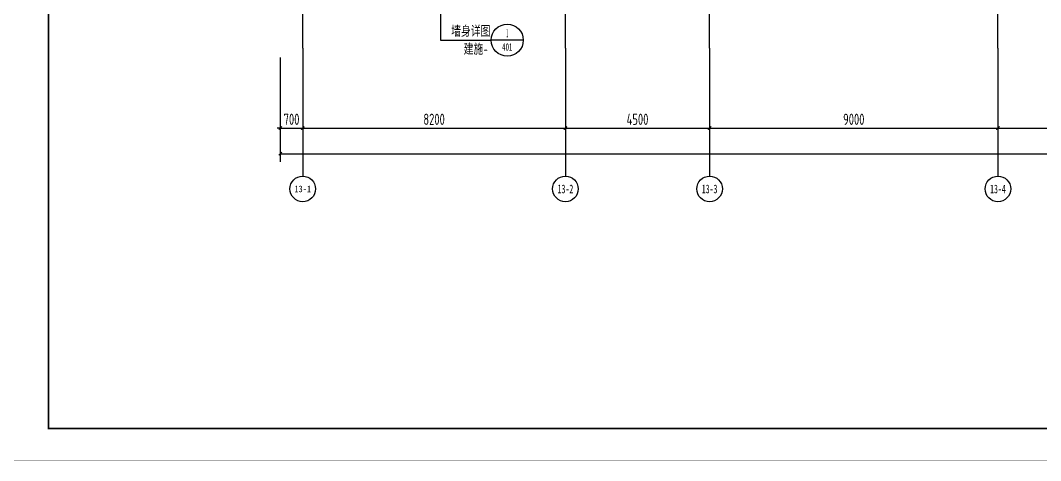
# Model space of a CAD drawing. Extents: x -228436 to 200315, y -41539 to 163917.
# Drawn here: x -9013 to 22832, y 42112 to 55863 of the extents above; entities that cross this region are included whole.
import ezdxf
from ezdxf.enums import TextEntityAlignment as Align

# ---------------------------------------------------------------- set-up
doc = ezdxf.new("R2010")
doc.units = 0
doc.header["$LTSCALE"] = 1000
doc.header["$MEASUREMENT"] = 0
doc.linetypes.add('X-104 13#平面$0$DOTE', pattern=[2.42, 2, -0.2, 0.02, -0.2])
for name, color, linetype in [('AXIS_TEXT', 7, 'Continuous'), ('X-104 13#平面$0$01-标注_符号', 200, 'Continuous'), ('X-104 13#平面$0$01-标注_轴线坐标', 132, 'Continuous'), ('X-104 13#平面$0$02-TEXT_标注', 130, 'Continuous'), ('X-104 13#平面$0$02-TEXT_轴号', 7, 'Continuous'), ('X-104 13#平面$0$A_AXIS-轴线', 36, 'X-104 13#平面$0$DOTE')]:
    doc.layers.add(name, color=color, linetype=linetype)
doc.styles.add('COMPLEX', font='COMPLEX')
doc.styles.add('X-104 13#平面$0$_TCH_AXIS', font='STXIHEI_0.TTF', dxfattribs={"width": 0.75})
doc.styles.add('X-104 13#平面$0$_TCH_DIM', font='ros1.shx', dxfattribs={"width": 0.8, "bigfont": 'jd.shx'})
doc.styles.add('X-104 13#平面$0$_TCH_DIM_T3', font='ros1.shx', dxfattribs={"width": 0.8, "bigfont": 'jd.shx'})
doc.styles.add('X-104 13#平面$0$_TCH_LABEL', font='STXIHEI_0.TTF', dxfattribs={"width": 0.75})
doc.dimstyles.new('X-104 13#平面$0$_TCH_ARCH&&100', dxfattribs={"dimtxt": 350, "dimasz": 100, "dimexe": 250, "dimexo": 300, "dimgap": 100, "dimtad": 1, "dimdec": 0, "dimzin": 0, "dimdsep": 46, "dimtxsty": 'X-104 13#平面$0$_TCH_DIM_T3', "dimblk": 'X-104 13#平面$0$_ArchTick', "dimcen": 0.09, "dimclrt": 7, "dimazin": 2, "dimtfac": 1, "dimtdec": 0, "dimtix": 1, "dimtmove": 2, "dimatfit": 3, "dimfxl": 0, "dimtolj": 1, "dimtzin": 0, "dimarcsym": 0})

# ---------------------------------------------------------------- blocks, each defined once
blk = doc.blocks.new('图框-A1')
for points, const_width in [([(0, 0), (841, 0), (841, 594), (0, 594)], 0.05), ([(766, 584), (25, 584), (25, 10), (766, 10)], 0.5)]:
    blk.add_lwpolyline(points, close=True, dxfattribs=dict(const_width=const_width))
blk = doc.blocks.new('_AXISO')
blk.add_circle((0, 0), 0.5)
at = {"layer": 'AXIS_TEXT', "style": 'COMPLEX', "width": 1.041667}
blk.add_attdef('A', text='', height=0.56, dxfattribs=at).set_placement((-0.25, -0.28), (0.25, -0.28), align=Align.FIT)
blk = doc.blocks.new('X-104 13#平面$0$_ArchTick')
at = {"color": 0, "linetype": 'ByBlock', "const_width": 0.4}
blk.add_lwpolyline([(-0.5, -0.5), (0.5, 0.5)], dxfattribs=at)
blk = doc.blocks.new('*D741')
at = {"layer": 'Defpoints', "color": 0, "transparency": 16777216}
for p in [(-900, -7401), (58400, -7401), (58400, -10701)]:
    blk.add_point(p, dxfattribs=at)
at = {"layer": 'X-104 13#平面$0$01-标注_轴线坐标', "color": 0, "lineweight": -2, "transparency": 16777216}
for p, q in [((-900, -7701), (-900, -10951)), ((58400, -7701), (58400, -10951)), ((-900, -10701), (58400, -10701))]:
    blk.add_line(p, q, dxfattribs=at)
at = {"layer": 'X-104 13#平面$0$01-标注_轴线坐标', "color": 0, "lineweight": -2, "transparency": 16777216, "xscale": 100, "yscale": 100, "zscale": 100, "rotation": 180}
blk.add_blockref('X-104 13#平面$0$_ArchTick', (-900, -10701), dxfattribs=at)
at = {"layer": 'X-104 13#平面$0$01-标注_轴线坐标', "color": 0, "lineweight": -2, "transparency": 16777216, "xscale": 100, "yscale": 100, "zscale": 100}
blk.add_blockref('X-104 13#平面$0$_ArchTick', (58400, -10701), dxfattribs=at)
at = {"layer": 'X-104 13#平面$0$01-标注_轴线坐标', "color": 7, "transparency": 16777216, "insert": (28750, -10426), "char_height": 350, "attachment_point": 5, "style": 'X-104 13#平面$0$_TCH_DIM_T3'}
blk.add_mtext('\\A1;59300', dxfattribs=at)
blk = doc.blocks.new('*D742')
at = {"layer": 'Defpoints', "color": 0, "transparency": 16777216}
for p in [(-900, -7401), (-200, -7401), (-200, -9901)]:
    blk.add_point(p, dxfattribs=at)
at = {"layer": 'X-104 13#平面$0$01-标注_轴线坐标', "color": 0, "lineweight": -2, "transparency": 16777216}
for p, q in [((-900, -7701), (-900, -10151)), ((-200, -7701), (-200, -10151)), ((-900, -9901), (-1000, -9901)), ((-900, -9901), (-200, -9901)), ((-200, -9901), (-100, -9901))]:
    blk.add_line(p, q, dxfattribs=at)
at = {"layer": 'X-104 13#平面$0$01-标注_轴线坐标', "color": 0, "lineweight": -2, "transparency": 16777216, "xscale": 100, "yscale": 100, "zscale": 100}
blk.add_blockref('X-104 13#平面$0$_ArchTick', (-900, -9901), dxfattribs=at)
at = {"layer": 'X-104 13#平面$0$01-标注_轴线坐标', "color": 0, "lineweight": -2, "transparency": 16777216, "xscale": 100, "yscale": 100, "zscale": 100, "rotation": 180}
blk.add_blockref('X-104 13#平面$0$_ArchTick', (-200, -9901), dxfattribs=at)
at = {"layer": 'X-104 13#平面$0$01-标注_轴线坐标', "color": 7, "transparency": 16777216, "insert": (-550, -9626), "char_height": 350, "attachment_point": 5, "style": 'X-104 13#平面$0$_TCH_DIM_T3'}
blk.add_mtext('\\A1;700', dxfattribs=at)
blk = doc.blocks.new('*D743')
at = {"layer": 'Defpoints', "color": 0, "transparency": 16777216}
for p in [(-200, -7401), (8000, -7401), (8000, -9901)]:
    blk.add_point(p, dxfattribs=at)
at = {"layer": 'X-104 13#平面$0$01-标注_轴线坐标', "color": 0, "lineweight": -2, "transparency": 16777216}
for p, q in [((-200, -7701), (-200, -10151)), ((8000, -7701), (8000, -10151)), ((-200, -9901), (8000, -9901))]:
    blk.add_line(p, q, dxfattribs=at)
at = {"layer": 'X-104 13#平面$0$01-标注_轴线坐标', "color": 0, "lineweight": -2, "transparency": 16777216, "xscale": 100, "yscale": 100, "zscale": 100, "rotation": 180}
blk.add_blockref('X-104 13#平面$0$_ArchTick', (-200, -9901), dxfattribs=at)
at = {"layer": 'X-104 13#平面$0$01-标注_轴线坐标', "color": 0, "lineweight": -2, "transparency": 16777216, "xscale": 100, "yscale": 100, "zscale": 100}
blk.add_blockref('X-104 13#平面$0$_ArchTick', (8000, -9901), dxfattribs=at)
at = {"layer": 'X-104 13#平面$0$01-标注_轴线坐标', "color": 7, "transparency": 16777216, "insert": (3900, -9626), "char_height": 350, "attachment_point": 5, "style": 'X-104 13#平面$0$_TCH_DIM_T3'}
blk.add_mtext('\\A1;8200', dxfattribs=at)
blk = doc.blocks.new('*D744')
at = {"layer": 'Defpoints', "color": 0, "transparency": 16777216}
for p in [(8000, -7401), (12500, -7401), (12500, -9901)]:
    blk.add_point(p, dxfattribs=at)
at = {"layer": 'X-104 13#平面$0$01-标注_轴线坐标', "color": 0, "lineweight": -2, "transparency": 16777216}
for p, q in [((8000, -7701), (8000, -10151)), ((12500, -7701), (12500, -10151)), ((8000, -9901), (12500, -9901))]:
    blk.add_line(p, q, dxfattribs=at)
at = {"layer": 'X-104 13#平面$0$01-标注_轴线坐标', "color": 0, "lineweight": -2, "transparency": 16777216, "xscale": 100, "yscale": 100, "zscale": 100, "rotation": 180}
blk.add_blockref('X-104 13#平面$0$_ArchTick', (8000, -9901), dxfattribs=at)
at = {"layer": 'X-104 13#平面$0$01-标注_轴线坐标', "color": 0, "lineweight": -2, "transparency": 16777216, "xscale": 100, "yscale": 100, "zscale": 100}
blk.add_blockref('X-104 13#平面$0$_ArchTick', (12500, -9901), dxfattribs=at)
at = {"layer": 'X-104 13#平面$0$01-标注_轴线坐标', "color": 7, "transparency": 16777216, "insert": (10250, -9626), "char_height": 350, "attachment_point": 5, "style": 'X-104 13#平面$0$_TCH_DIM_T3'}
blk.add_mtext('\\A1;4500', dxfattribs=at)
blk = doc.blocks.new('*D745')
at = {"layer": 'Defpoints', "color": 0, "transparency": 16777216}
for p in [(12500, -7401), (21500, -7401), (21500, -9901)]:
    blk.add_point(p, dxfattribs=at)
at = {"layer": 'X-104 13#平面$0$01-标注_轴线坐标', "color": 0, "lineweight": -2, "transparency": 16777216}
for p, q in [((12500, -7701), (12500, -10151)), ((21500, -7701), (21500, -10151)), ((12500, -9901), (21500, -9901))]:
    blk.add_line(p, q, dxfattribs=at)
at = {"layer": 'X-104 13#平面$0$01-标注_轴线坐标', "color": 0, "lineweight": -2, "transparency": 16777216, "xscale": 100, "yscale": 100, "zscale": 100, "rotation": 180}
blk.add_blockref('X-104 13#平面$0$_ArchTick', (12500, -9901), dxfattribs=at)
at = {"layer": 'X-104 13#平面$0$01-标注_轴线坐标', "color": 0, "lineweight": -2, "transparency": 16777216, "xscale": 100, "yscale": 100, "zscale": 100}
blk.add_blockref('X-104 13#平面$0$_ArchTick', (21500, -9901), dxfattribs=at)
at = {"layer": 'X-104 13#平面$0$01-标注_轴线坐标', "color": 7, "transparency": 16777216, "insert": (17000, -9626), "char_height": 350, "attachment_point": 5, "style": 'X-104 13#平面$0$_TCH_DIM_T3'}
blk.add_mtext('\\A1;9000', dxfattribs=at)
blk = doc.blocks.new('*D746')
at = {"layer": 'Defpoints', "color": 0, "transparency": 16777216}
for p in [(21500, -7401), (30500, -7401), (30500, -9901)]:
    blk.add_point(p, dxfattribs=at)
at = {"layer": 'X-104 13#平面$0$01-标注_轴线坐标', "color": 0, "lineweight": -2, "transparency": 16777216}
for p, q in [((21500, -7701), (21500, -10151)), ((30500, -7701), (30500, -10151)), ((21500, -9901), (30500, -9901))]:
    blk.add_line(p, q, dxfattribs=at)
at = {"layer": 'X-104 13#平面$0$01-标注_轴线坐标', "color": 0, "lineweight": -2, "transparency": 16777216, "xscale": 100, "yscale": 100, "zscale": 100, "rotation": 180}
blk.add_blockref('X-104 13#平面$0$_ArchTick', (21500, -9901), dxfattribs=at)
at = {"layer": 'X-104 13#平面$0$01-标注_轴线坐标', "color": 0, "lineweight": -2, "transparency": 16777216, "xscale": 100, "yscale": 100, "zscale": 100}
blk.add_blockref('X-104 13#平面$0$_ArchTick', (30500, -9901), dxfattribs=at)
at = {"layer": 'X-104 13#平面$0$01-标注_轴线坐标', "color": 7, "transparency": 16777216, "insert": (26000, -9626), "char_height": 350, "attachment_point": 5, "style": 'X-104 13#平面$0$_TCH_DIM_T3'}
blk.add_mtext('\\A1;9000', dxfattribs=at)
blk = doc.blocks.new('X-104 13#平面$0$轴网')
at = {"layer": 'X-104 13#平面$0$01-标注_轴线坐标'}
for p, q in [((-200, -7401), (-200, -11401)), ((8000, -7401), (8000, -11401)), ((12500, -7401), (12500, -11401)), ((21500, -7401), (21500, -11401))]:
    blk.add_line(p, q, dxfattribs=at)
at = {"layer": 'X-104 13#平面$0$A_AXIS-轴线', "linetype": 'X-104 13#平面$0$DOTE'}
for p, q in [((-200, -7401), (-200, 24620.3)), ((8000, -7401), (8000, 24620.3)), ((12500, -7401), (12500, 24620.3)), ((21500, -7401), (21500, 24620.3))]:
    blk.add_line(p, q, dxfattribs=at)
at = {"layer": 'X-104 13#平面$0$01-标注_轴线坐标'}
ref = blk.add_blockref('_AXISO', (-200, -11801), dxfattribs=dict(at, xscale=800, yscale=800, zscale=800))
ref.add_attrib('A', '13-1', dxfattribs={"layer": 'X-104 13#平面$0$02-TEXT_轴号', "height": 205.45, "style": 'X-104 13#平面$0$_TCH_AXIS', "width": 1.266585}).set_placement((-460.5, -11903.7), (60.5, -11903.7), align=Align.FIT)
ref = blk.add_blockref('_AXISO', (8000, -11801), dxfattribs=dict(at, xscale=800, yscale=800, zscale=800))
ref.add_attrib('A', '13-2', dxfattribs={"layer": 'X-104 13#平面$0$02-TEXT_轴号', "height": 271.23, "style": 'X-104 13#平面$0$_TCH_AXIS', "width": 0.902277}).set_placement((7755, -11936.6), (8245, -11936.6), align=Align.FIT)
ref = blk.add_blockref('_AXISO', (12500, -11801), dxfattribs=dict(at, xscale=800, yscale=800, zscale=800))
ref.add_attrib('A', '13-3', dxfattribs={"layer": 'X-104 13#平面$0$02-TEXT_轴号', "height": 271.46, "style": 'X-104 13#平面$0$_TCH_AXIS', "width": 0.901283}).set_placement((12255.1, -11936.7), (12744.9, -11936.7), align=Align.FIT)
ref = blk.add_blockref('_AXISO', (21500, -11801), dxfattribs=dict(at, xscale=800, yscale=800, zscale=800))
ref.add_attrib('A', '13-4', dxfattribs={"layer": 'X-104 13#平面$0$02-TEXT_轴号', "height": 270.2, "style": 'X-104 13#平面$0$_TCH_AXIS', "width": 0.906749}).set_placement((21254.7, -11936.1), (21745.3, -11936.1), align=Align.FIT)
for p1, p2, distance, picture, middle in [((-900, -7401), (-200, -7401), -2500, '*D742', (-550, -9626)), ((-900, -7401), (58400, -7401), -3300, '*D741', (28750, -10426)), ((-200, -7401), (8000, -7401), -2500, '*D743', (3900, -9626)), ((8000, -7401), (12500, -7401), -2500, '*D744', (10250, -9626)), ((12500, -7401), (21500, -7401), -2500, '*D745', (17000, -9626)), ((21500, -7401), (30500, -7401), -2500, '*D746', (26000, -9626))]:
    dim = blk.add_aligned_dim(p1=p1, p2=p2, distance=distance, dimstyle='X-104 13#平面$0$_TCH_ARCH&&100', dxfattribs=at)
    dim.commit()
    dim.dimension.update_dxf_attribs({"geometry": picture, "text_midpoint": middle})
blk = doc.blocks.new('X-104 13#平面')
at = {"layer": 'X-104 13#平面$0$01-标注_符号'}
for p, q in [((4100, 60319.5), (4100, 55245.6)), ((4100, 55245.6), (5684.1, 55245.6)), ((6684.1, 55245.6), (5684.1, 55245.6))]:
    blk.add_line(p, q, dxfattribs=at)
blk.add_circle((6184.1, 55245.6), 500, dxfattribs=at)
at = {"xscale": 100, "yscale": 100, "zscale": 100}
blk.add_blockref('图框-A1', (-10634.5, 42114.8), dxfattribs=at)
blk.add_blockref('X-104 13#平面$0$轴网', (0, 62400))
at = {"layer": 'X-104 13#平面$0$02-TEXT_标注', "style": 'X-104 13#平面$0$_TCH_DIM'}
for s, height, width, p in [('墙身详图', 347.29, 0.8, (4435.2, 55350.6)), ('建施', 347.29, 0.8, (4823.9, 54790.6)), ('-', 350, 0.64, (5444.7, 54790.6))]:
    blk.add_text(s, height=height, dxfattribs=dict(at, width=width)).set_placement(p)
at = {"layer": 'X-104 13#平面$0$02-TEXT_标注', "style": 'X-104 13#平面$0$_TCH_LABEL'}
for s, height, width, p, p2 in [('1', 271.7, 0.345545, (6158, 55336.6), (6210.2, 55336.6)), ('401', 230.02, 0.839903, (6022.9, 54918.3), (6345.3, 54918.3))]:
    blk.add_text(s, height=height, dxfattribs=dict(at, width=width)).set_placement(p, p2, align=Align.FIT)

msp = doc.modelspace()

# ---------------------------------------------------------------- block references
msp.add_blockref('X-104 13#平面', (0, 0))

doc.saveas('drawing.dxf')
